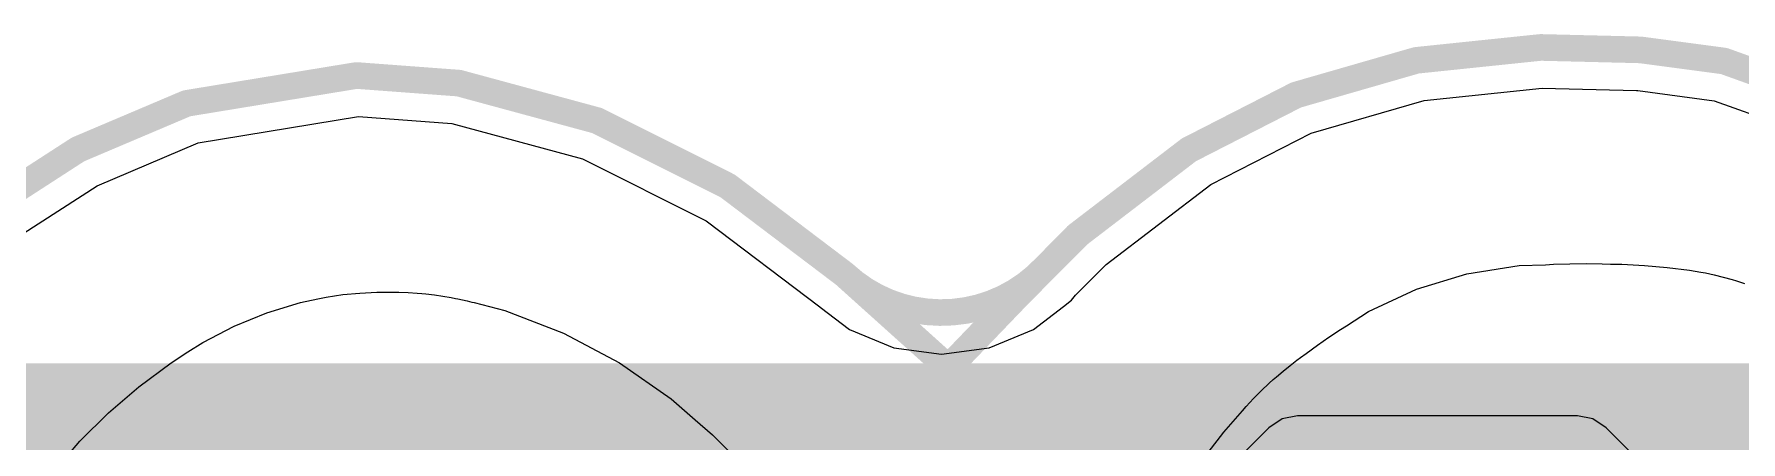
# Model space of a CAD drawing. Header units: inches. Extents: x -30 to 118, y 20 to 51.
# Drawn here: x 51.71 to 64.53, y 40.21 to 43.27 of the extents above; entities that cross this region are included whole.
import ezdxf

# ---------------------------------------------------------------- set-up
doc = ezdxf.new("R2010")
doc.units = ezdxf.units.IN
for name, color, linetype in [('Bottom Component Outline', 56, 'Continuous'), ('Bottom Courtyard', 56, 'Continuous'), ('Bottom Layer', 5, 'Continuous'), ('Bottom Solder', 6, 'Continuous'), ('Keep-Out Layer', 6, 'Continuous'), ('Mechanical 1', 6, 'Continuous'), ('Top Layer', 1, 'Continuous'), ('Top Overlay', 2, 'Continuous')]:
    doc.layers.add(name, color=color, linetype=linetype)

# ---------------------------------------------------------------- blocks, each defined once
blk = doc.blocks.new('I___________________B_530')
at = {"layer": 'Bottom Layer'}
blk.add_hatch(color=5, dxfattribs=at).paths.add_polyline_path([(-13, 2.5), (13, 2.5), (13, -2.5), (-13, -2.5)])
at = {"layer": 'Bottom Solder'}
blk.add_hatch(color=6, dxfattribs=at).paths.add_polyline_path([(-13.05, 2.55), (13.05, 2.55), (13.05, -2.55), (-13.05, -2.55)])
at = {"layer": 'Bottom Component Outline'}
blk.add_lwpolyline([(13.081, -2.5, 0.2, 0.2, 0), (-13.081, -2.5, 0.2, 0.2, 0)], format="xyseb", dxfattribs=at)
at = {"layer": 'Bottom Courtyard'}
blk.add_lwpolyline([(13.081, -2.5, 0.2, 0.2, 0), (-13.081, -2.5, 0.2, 0.2, 0)], format="xyseb", dxfattribs=at)

msp = doc.modelspace()

# ---------------------------------------------------------------- linework, layer by layer
at = {"layer": 'Keep-Out Layer'}
for points in [[(62.091, 43.075, 0.2, 0.2, 0), (63.024, 43.172, 0.2, 0.2, 0)], [(63.024, 43.172, 0.2, 0.2, 0), (63.76, 43.154, 0.2, 0.2, 0)], [(63.76, 43.154, 0.2, 0.2, 0), (63.786, 43.152, 0.2, 0.2, 0)], [(63.786, 43.152, 0.2, 0.2, 0), (64.401, 43.07, 0.2, 0.2, 0)], [(52.858, 42.752, 0.2, 0.2, 0), (54.125, 42.96, 0.2, 0.2, 0)], [(54.125, 42.96, 0.2, 0.2, 0), (54.15, 42.96, 0.2, 0.2, 0)], [(54.15, 42.96, 0.2, 0.2, 0), (54.902, 42.904, 0.2, 0.2, 0)], [(61.189, 42.815, 0.2, 0.2, 0), (62.091, 43.075, 0.2, 0.2, 0)], [(64.401, 43.07, 0.2, 0.2, 0), (65.576, 42.648, 0.2, 0.2, 0)], [(54.902, 42.904, 0.2, 0.2, 0), (55.939, 42.623, 0.2, 0.2, 0)], [(52.042, 42.406, 0.2, 0.2, 0), (52.858, 42.752, 0.2, 0.2, 0)], [(60.383, 42.403, 0.2, 0.2, 0), (61.189, 42.815, 0.2, 0.2, 0)], [(55.939, 42.623, 0.2, 0.2, 0), (56.92, 42.132, 0.2, 0.2, 0)], [(51.297, 41.924, 0.2, 0.2, 0), (52.042, 42.406, 0.2, 0.2, 0)], [(59.559, 41.772, 0.2, 0.2, 0), (60.383, 42.403, 0.2, 0.2, 0)], [(56.92, 42.132, 0.2, 0.2, 0), (57.796, 41.469, 0.2, 0.2, 0)], [(59.307, 41.521, 0.2, 0.2, 0), (59.559, 41.772, 0.2, 0.2, 0)], [(59.307, 41.521, 0.2, 0.2, -0.414214), (57.796, 41.469, 0.2, 0.2, 0)]]:
    msp.add_lwpolyline(points, format="xyseb", dxfattribs=at)
for points in [[(62.974, 43.172, 0.1, 0.1, 1), (63.074, 43.172, 0.1, 0.1, 1)], [(62.974, 43.172, 0.1, 0.1, 1), (63.074, 43.172, 0.1, 0.1, 1)], [(63.71, 43.154, 0.1, 0.1, 1), (63.81, 43.154, 0.1, 0.1, 1)], [(63.71, 43.154, 0.1, 0.1, 1), (63.81, 43.154, 0.1, 0.1, 1)], [(63.736, 43.152, 0.1, 0.1, 1), (63.836, 43.152, 0.1, 0.1, 1)], [(63.736, 43.152, 0.1, 0.1, 1), (63.836, 43.152, 0.1, 0.1, 1)], [(54.075, 42.96, 0.1, 0.1, 1), (54.175, 42.96, 0.1, 0.1, 1)], [(54.075, 42.96, 0.1, 0.1, 1), (54.175, 42.96, 0.1, 0.1, 1)], [(54.1, 42.96, 0.1, 0.1, 1), (54.2, 42.96, 0.1, 0.1, 1)], [(54.1, 42.96, 0.1, 0.1, 1), (54.2, 42.96, 0.1, 0.1, 1)], [(62.041, 43.075, 0.1, 0.1, 1), (62.141, 43.075, 0.1, 0.1, 1)], [(62.041, 43.075, 0.1, 0.1, 1), (62.141, 43.075, 0.1, 0.1, 1)], [(64.351, 43.07, 0.1, 0.1, 1), (64.451, 43.07, 0.1, 0.1, 1)], [(64.351, 43.07, 0.1, 0.1, 1), (64.451, 43.07, 0.1, 0.1, 1)], [(54.852, 42.904, 0.1, 0.1, 1), (54.952, 42.904, 0.1, 0.1, 1)], [(54.852, 42.904, 0.1, 0.1, 1), (54.952, 42.904, 0.1, 0.1, 1)], [(52.808, 42.752, 0.1, 0.1, 1), (52.908, 42.752, 0.1, 0.1, 1)], [(52.808, 42.752, 0.1, 0.1, 1), (52.908, 42.752, 0.1, 0.1, 1)], [(61.139, 42.815, 0.1, 0.1, 1), (61.239, 42.815, 0.1, 0.1, 1)], [(61.139, 42.815, 0.1, 0.1, 1), (61.239, 42.815, 0.1, 0.1, 1)], [(55.889, 42.623, 0.1, 0.1, 1), (55.989, 42.623, 0.1, 0.1, 1)], [(55.889, 42.623, 0.1, 0.1, 1), (55.989, 42.623, 0.1, 0.1, 1)], [(51.992, 42.406, 0.1, 0.1, 1), (52.092, 42.406, 0.1, 0.1, 1)], [(51.992, 42.406, 0.1, 0.1, 1), (52.092, 42.406, 0.1, 0.1, 1)], [(60.333, 42.403, 0.1, 0.1, 1), (60.433, 42.403, 0.1, 0.1, 1)], [(60.333, 42.403, 0.1, 0.1, 1), (60.433, 42.403, 0.1, 0.1, 1)], [(56.87, 42.132, 0.1, 0.1, 1), (56.97, 42.132, 0.1, 0.1, 1)], [(56.87, 42.132, 0.1, 0.1, 1), (56.97, 42.132, 0.1, 0.1, 1)], [(59.509, 41.772, 0.1, 0.1, 1), (59.609, 41.772, 0.1, 0.1, 1)], [(59.509, 41.772, 0.1, 0.1, 1), (59.609, 41.772, 0.1, 0.1, 1)], [(57.746, 41.469, 0.1, 0.1, 1), (57.846, 41.469, 0.1, 0.1, 1)], [(57.746, 41.469, 0.1, 0.1, 1), (57.846, 41.469, 0.1, 0.1, 1)], [(59.257, 41.521, 0.1, 0.1, 1), (59.357, 41.521, 0.1, 0.1, 1)], [(59.257, 41.521, 0.1, 0.1, 1), (59.357, 41.521, 0.1, 0.1, 1)]]:
    msp.add_lwpolyline(points, format="xyseb", close=True, dxfattribs=at)
at = {"layer": 'Mechanical 1'}
for points in [[(62.091, 43.075, 0.2, 0.2, 0), (63.024, 43.172, 0.2, 0.2, 0)], [(63.024, 43.172, 0.2, 0.2, 0), (63.76, 43.154, 0.2, 0.2, 0)], [(63.76, 43.154, 0.2, 0.2, 0), (63.786, 43.152, 0.2, 0.2, 0)], [(63.786, 43.152, 0.2, 0.2, 0), (64.401, 43.07, 0.2, 0.2, 0)], [(52.858, 42.752, 0.2, 0.2, 0), (54.125, 42.96, 0.2, 0.2, 0)], [(54.125, 42.96, 0.2, 0.2, 0), (54.15, 42.96, 0.2, 0.2, 0)], [(54.15, 42.96, 0.2, 0.2, 0), (54.902, 42.904, 0.2, 0.2, 0)], [(61.189, 42.815, 0.2, 0.2, 0), (62.091, 43.075, 0.2, 0.2, 0)], [(64.401, 43.07, 0.2, 0.2, 0), (65.576, 42.648, 0.2, 0.2, 0)], [(54.902, 42.904, 0.2, 0.2, 0), (55.939, 42.623, 0.2, 0.2, 0)], [(52.042, 42.406, 0.2, 0.2, 0), (52.858, 42.752, 0.2, 0.2, 0)], [(60.383, 42.403, 0.2, 0.2, 0), (61.189, 42.815, 0.2, 0.2, 0)], [(55.939, 42.623, 0.2, 0.2, 0), (56.92, 42.132, 0.2, 0.2, 0)], [(51.297, 41.924, 0.2, 0.2, 0), (52.042, 42.406, 0.2, 0.2, 0)], [(59.543, 41.76, 0.2, 0.2, 0), (60.383, 42.403, 0.2, 0.2, 0)], [(56.92, 42.132, 0.2, 0.2, 0), (57.796, 41.469, 0.2, 0.2, 0)], [(59.072, 41.282, 0.2, 0.2, 0), (59.543, 41.76, 0.2, 0.2, 0)], [(57.796, 41.469, 0.2, 0.2, 0), (58.577, 40.767, 0.2, 0.2, 0)], [(58.577, 40.767, 0.2, 0.2, 0), (59.072, 41.282, 0.2, 0.2, 0)]]:
    msp.add_lwpolyline(points, format="xyseb", dxfattribs=at)
for points in [[(62.974, 43.172, 0.1, 0.1, 1), (63.074, 43.172, 0.1, 0.1, 1)], [(62.974, 43.172, 0.1, 0.1, 1), (63.074, 43.172, 0.1, 0.1, 1)], [(63.71, 43.154, 0.1, 0.1, 1), (63.81, 43.154, 0.1, 0.1, 1)], [(63.71, 43.154, 0.1, 0.1, 1), (63.81, 43.154, 0.1, 0.1, 1)], [(63.736, 43.152, 0.1, 0.1, 1), (63.836, 43.152, 0.1, 0.1, 1)], [(63.736, 43.152, 0.1, 0.1, 1), (63.836, 43.152, 0.1, 0.1, 1)], [(54.075, 42.96, 0.1, 0.1, 1), (54.175, 42.96, 0.1, 0.1, 1)], [(54.075, 42.96, 0.1, 0.1, 1), (54.175, 42.96, 0.1, 0.1, 1)], [(54.1, 42.96, 0.1, 0.1, 1), (54.2, 42.96, 0.1, 0.1, 1)], [(54.1, 42.96, 0.1, 0.1, 1), (54.2, 42.96, 0.1, 0.1, 1)], [(62.041, 43.075, 0.1, 0.1, 1), (62.141, 43.075, 0.1, 0.1, 1)], [(62.041, 43.075, 0.1, 0.1, 1), (62.141, 43.075, 0.1, 0.1, 1)], [(64.351, 43.07, 0.1, 0.1, 1), (64.451, 43.07, 0.1, 0.1, 1)], [(64.351, 43.07, 0.1, 0.1, 1), (64.451, 43.07, 0.1, 0.1, 1)], [(54.852, 42.904, 0.1, 0.1, 1), (54.952, 42.904, 0.1, 0.1, 1)], [(54.852, 42.904, 0.1, 0.1, 1), (54.952, 42.904, 0.1, 0.1, 1)], [(52.808, 42.752, 0.1, 0.1, 1), (52.908, 42.752, 0.1, 0.1, 1)], [(52.808, 42.752, 0.1, 0.1, 1), (52.908, 42.752, 0.1, 0.1, 1)], [(61.139, 42.815, 0.1, 0.1, 1), (61.239, 42.815, 0.1, 0.1, 1)], [(61.139, 42.815, 0.1, 0.1, 1), (61.239, 42.815, 0.1, 0.1, 1)], [(55.889, 42.623, 0.1, 0.1, 1), (55.989, 42.623, 0.1, 0.1, 1)], [(55.889, 42.623, 0.1, 0.1, 1), (55.989, 42.623, 0.1, 0.1, 1)], [(51.992, 42.406, 0.1, 0.1, 1), (52.092, 42.406, 0.1, 0.1, 1)], [(51.992, 42.406, 0.1, 0.1, 1), (52.092, 42.406, 0.1, 0.1, 1)], [(60.333, 42.403, 0.1, 0.1, 1), (60.433, 42.403, 0.1, 0.1, 1)], [(60.333, 42.403, 0.1, 0.1, 1), (60.433, 42.403, 0.1, 0.1, 1)], [(56.87, 42.132, 0.1, 0.1, 1), (56.97, 42.132, 0.1, 0.1, 1)], [(56.87, 42.132, 0.1, 0.1, 1), (56.97, 42.132, 0.1, 0.1, 1)], [(59.493, 41.76, 0.1, 0.1, 1), (59.593, 41.76, 0.1, 0.1, 1)], [(59.493, 41.76, 0.1, 0.1, 1), (59.593, 41.76, 0.1, 0.1, 1)], [(57.746, 41.469, 0.1, 0.1, 1), (57.846, 41.469, 0.1, 0.1, 1)], [(57.746, 41.469, 0.1, 0.1, 1), (57.846, 41.469, 0.1, 0.1, 1)], [(59.022, 41.282, 0.1, 0.1, 1), (59.122, 41.282, 0.1, 0.1, 1)], [(59.022, 41.282, 0.1, 0.1, 1), (59.122, 41.282, 0.1, 0.1, 1)], [(58.527, 40.767, 0.1, 0.1, 1), (58.627, 40.767, 0.1, 0.1, 1)], [(58.527, 40.767, 0.1, 0.1, 1), (58.627, 40.767, 0.1, 0.1, 1)]]:
    msp.add_lwpolyline(points, format="xyseb", close=True, dxfattribs=at)
at = {"layer": 'Top Layer'}
for p, q in [((62.149, 42.773), (63.036, 42.866)), ((63.036, 42.866), (63.745, 42.848)), ((63.745, 42.848), (63.754, 42.848)), ((63.754, 42.848), (64.328, 42.771)), ((61.302, 42.529), (62.149, 42.773)), ((64.328, 42.771), (65.43, 42.375)), ((52.944, 42.457), (54.148, 42.654)), ((54.148, 42.654), (54.85, 42.601)), ((54.85, 42.601), (55.829, 42.336)), ((52.186, 42.134), (52.944, 42.457)), ((60.547, 42.143), (61.302, 42.529)), ((55.829, 42.336), (56.758, 41.871)), ((51.483, 41.681), (52.186, 42.134)), ((59.761, 41.542), (60.547, 42.143)), ((56.758, 41.871), (57.611, 41.225)), ((59.62, 41.401), (59.761, 41.542)), ((59.531, 41.312), (59.62, 41.401)), ((59.441, 41.227), (59.503, 41.274)), ((59.503, 41.274), (59.531, 41.312)), ((57.611, 41.225), (57.615, 41.223)), ((57.615, 41.223), (57.835, 41.055)), ((59.216, 41.055), (59.441, 41.227)), ((57.835, 41.055), (58.168, 40.917)), ((58.883, 40.917), (59.216, 41.055)), ((58.168, 40.917), (58.526, 40.87)), ((58.526, 40.87), (58.883, 40.917)), ((61.083, 40.383), (60.984, 40.316)), ((61.2, 40.406), (61.083, 40.383)), ((63.3, 40.406), (61.2, 40.406)), ((61.2, 40.406), (61.2, 40.406)), ((63.417, 40.383), (63.3, 40.406)), ((63.3, 40.406), (63.3, 40.406)), ((63.516, 40.316), (63.417, 40.383)), ((60.984, 40.316), (57.876, 37.208)), ((60.984, 40.316), (60.984, 40.316)), ((64.226, 39.607), (63.516, 40.316))]:
    msp.add_line(p, q, dxfattribs=at)
at = {"layer": 'Top Overlay'}
for p, q in [((62.471, 41.473), (62.862, 41.536)), ((62.862, 41.536), (63.061, 41.541)), ((63.061, 41.541), (63.121, 41.544)), ((63.121, 41.544), (63.243, 41.547)), ((63.243, 41.547), (63.365, 41.549)), ((63.365, 41.549), (63.487, 41.547)), ((63.487, 41.547), (63.548, 41.546)), ((63.548, 41.546), (63.633, 41.545)), ((63.633, 41.545), (63.804, 41.536)), ((63.804, 41.536), (63.974, 41.521)), ((63.974, 41.521), (64.143, 41.499)), ((62.092, 41.357), (62.471, 41.473)), ((64.143, 41.499), (64.227, 41.485)), ((64.227, 41.485), (64.261, 41.479)), ((64.261, 41.479), (64.328, 41.464)), ((64.328, 41.464), (64.395, 41.448)), ((64.395, 41.448), (64.462, 41.429)), ((64.462, 41.429), (64.494, 41.419)), ((64.494, 41.419), (64.494, 41.419)), ((64.494, 41.419), (64.555, 41.4)), ((53.713, 41.257), (53.843, 41.284)), ((53.843, 41.284), (53.905, 41.297)), ((53.905, 41.297), (54.031, 41.316)), ((54.031, 41.316), (54.158, 41.328)), ((54.158, 41.328), (54.285, 41.335)), ((54.285, 41.335), (54.348, 41.335)), ((54.348, 41.335), (54.383, 41.335)), ((54.383, 41.335), (54.452, 41.334)), ((54.452, 41.334), (54.52, 41.332)), ((54.52, 41.332), (54.589, 41.327)), ((54.589, 41.327), (54.624, 41.325)), ((54.624, 41.325), (54.655, 41.322)), ((54.655, 41.322), (54.719, 41.314)), ((54.719, 41.314), (54.782, 41.305)), ((54.782, 41.305), (54.845, 41.294)), ((54.845, 41.294), (54.876, 41.287)), ((54.876, 41.287), (54.894, 41.284)), ((54.894, 41.284), (54.929, 41.276)), ((54.929, 41.276), (54.964, 41.269)), ((54.964, 41.269), (54.999, 41.26)), ((61.733, 41.19), (62.092, 41.357)), ((53.215, 41.08), (53.46, 41.18)), ((53.46, 41.18), (53.713, 41.257)), ((54.999, 41.26), (55.016, 41.256)), ((55.016, 41.256), (55.246, 41.197)), ((55.246, 41.197), (55.688, 41.026)), ((61.566, 41.083), (61.733, 41.19)), ((52.98, 40.958), (53.215, 41.08)), ((55.688, 41.026), (56.107, 40.803)), ((61.434, 40.996), (61.522, 41.055)), ((61.522, 41.055), (61.566, 41.083)), ((52.741, 40.805), (52.868, 40.886)), ((52.868, 40.886), (52.98, 40.958)), ((61.263, 40.875), (61.348, 40.936)), ((61.348, 40.936), (61.434, 40.996)), ((52.499, 40.625), (52.741, 40.805)), ((56.107, 40.803), (56.497, 40.533)), ((61.092, 40.742), (61.144, 40.783)), ((61.144, 40.783), (61.195, 40.823)), ((61.195, 40.823), (61.222, 40.843)), ((61.222, 40.843), (61.263, 40.875)), ((52.271, 40.428), (52.499, 40.625)), ((60.927, 40.594), (60.987, 40.651)), ((60.987, 40.651), (61.017, 40.678)), ((61.017, 40.678), (61.042, 40.7)), ((61.042, 40.7), (61.092, 40.742)), ((56.497, 40.533), (56.675, 40.376)), ((60.813, 40.476), (60.869, 40.536)), ((60.869, 40.536), (60.927, 40.594)), ((52.057, 40.215), (52.271, 40.428)), ((56.675, 40.376), (56.675, 40.376)), ((56.675, 40.376), (56.806, 40.263)), ((60.646, 40.284), (60.786, 40.445)), ((60.786, 40.445), (60.813, 40.476)), ((56.806, 40.263), (57.053, 40.019)), ((60.385, 39.946), (60.646, 40.284)), ((51.958, 40.102), (52.057, 40.215))]:
    msp.add_line(p, q, dxfattribs=at)

# ---------------------------------------------------------------- block references
at = {"rotation": 180}
msp.add_blockref('I___________________B_530', (58.4, 38.2), dxfattribs=at)

doc.saveas('drawing.dxf')
